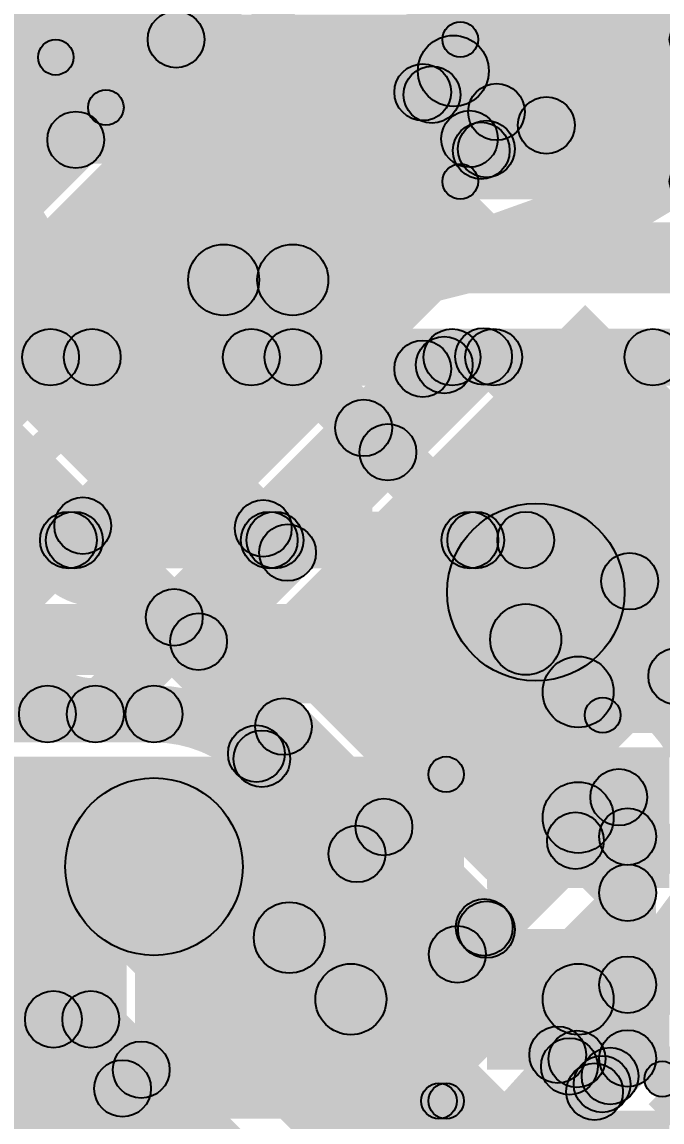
# Model space of a CAD drawing. Header units: millimetres. Extents: x -2.17 to 2.17, y -2.17 to 2.17.
# Drawn here: x 0.3072 to 0.3974, y -0.3556 to -0.2006 of the extents above; entities that cross this region are included whole.
import ezdxf

# ---------------------------------------------------------------- set-up
doc = ezdxf.new("R2010")
doc.units = ezdxf.units.MM
doc.header["$MEASUREMENT"] = 0
for name, color, linetype in [('BottomLayer', 5, 'Continuous'), ('BottomOverlay', 54, 'Continuous'), ('BottomPaste', 16, 'Continuous'), ('BottomSolder', 6, 'Continuous'), ('Mechanical2', 216, 'Continuous'), ('TopLayer', 1, 'Continuous'), ('TopOverlay', 2, 'Continuous'), ('TopPaste', 8, 'Continuous'), ('TopSolder', 216, 'Continuous')]:
    doc.layers.add(name, color=color, linetype=linetype)

# ---------------------------------------------------------------- blocks, each defined once
blk = doc.blocks.new('TPS61240DRVR_B_33')
at = {"layer": 'BottomLayer'}
for points in [[(-0.04724, 0.0315), (-0.02953, 0.0315), (-0.02953, 0.01969), (-0.04724, 0.01969)], [(-0.01969, 0.0315), (0.01969, 0.0315), (0.01969, -0.0315), (-0.01969, -0.0315)], [(0.02953, 0.0315), (0.04724, 0.0315), (0.04724, 0.01969), (0.02953, 0.01969)], [(-0.04724, 0.00591), (-0.02953, 0.00591), (-0.02953, -0.00591), (-0.04724, -0.00591)], [(0.02953, 0.00591), (0.04724, 0.00591), (0.04724, -0.00591), (0.02953, -0.00591)], [(-0.04724, -0.01969), (-0.02953, -0.01969), (-0.02953, -0.0315), (-0.04724, -0.0315)], [(0.02953, -0.01969), (0.04724, -0.01969), (0.04724, -0.0315), (0.02953, -0.0315)]]:
    blk.add_hatch(color=5, dxfattribs=at).paths.add_polyline_path(points)
at = {"layer": 'BottomOverlay'}
h = blk.add_hatch(color=54, dxfattribs=at)
edge = h.paths.add_edge_path()
edge.add_arc((-0.03489, 0.04), 0.0025, 0, 360)
for points in [[(0.035, 0.0425), (0.035, 0.0375), (-0.03489, 0.0375), (-0.03489, 0.0425)], [(0.03494, -0.0375), (0.03494, -0.0425), (-0.03494, -0.0425), (-0.03494, -0.0375)]]:
    blk.add_hatch(color=54, dxfattribs=at).paths.add_polyline_path(points)
h = blk.add_hatch(color=54, dxfattribs=at)
edge = h.paths.add_edge_path()
edge.add_arc((0.035, 0.04), 0.0025, 0, 360)
h = blk.add_hatch(color=54, dxfattribs=at)
edge = h.paths.add_edge_path()
edge.add_arc((-0.051, -0.039), 0.0025, 0, 360)
h = blk.add_hatch(color=54, dxfattribs=at)
edge = h.paths.add_edge_path()
edge.add_arc((-0.047, -0.039), 0.0025, 0, 360)
h = blk.add_hatch(color=54, dxfattribs=at)
edge = h.paths.add_edge_path()
edge.add_arc((-0.03494, -0.04), 0.0025, 0, 360)
h = blk.add_hatch(color=54, dxfattribs=at)
edge = h.paths.add_edge_path()
edge.add_arc((0.03494, -0.04), 0.0025, 0, 360)
at = {"layer": 'BottomPaste'}
for points in [[(-0.04724, 0.0315), (-0.02953, 0.0315), (-0.02953, 0.01969), (-0.04724, 0.01969)], [(-0.01969, 0.0315), (0.01969, 0.0315), (0.01969, -0.0315), (-0.01969, -0.0315)], [(0.02953, 0.0315), (0.04724, 0.0315), (0.04724, 0.01969), (0.02953, 0.01969)], [(-0.04724, 0.00591), (-0.02953, 0.00591), (-0.02953, -0.00591), (-0.04724, -0.00591)], [(0.02953, 0.00591), (0.04724, 0.00591), (0.04724, -0.00591), (0.02953, -0.00591)], [(-0.04724, -0.01969), (-0.02953, -0.01969), (-0.02953, -0.0315), (-0.04724, -0.0315)], [(0.02953, -0.01969), (0.04724, -0.01969), (0.04724, -0.0315), (0.02953, -0.0315)]]:
    blk.add_hatch(color=16, dxfattribs=at).paths.add_polyline_path(points)
at = {"layer": 'BottomSolder'}
for points in [[(-0.05124, 0.0355), (-0.02553, 0.0355), (-0.02553, 0.01569), (-0.05124, 0.01569)], [(-0.02369, 0.0355), (0.02369, 0.0355), (0.02369, -0.0355), (-0.02369, -0.0355)], [(0.02553, 0.0355), (0.05124, 0.0355), (0.05124, 0.01569), (0.02553, 0.01569)], [(-0.05124, 0.00991), (-0.02553, 0.00991), (-0.02553, -0.00991), (-0.05124, -0.00991)], [(0.02553, 0.00991), (0.05124, 0.00991), (0.05124, -0.00991), (0.02553, -0.00991)], [(-0.05124, -0.01569), (-0.02553, -0.01569), (-0.02553, -0.0355), (-0.05124, -0.0355)], [(0.02553, -0.01569), (0.05124, -0.01569), (0.05124, -0.0355), (0.02553, -0.0355)]]:
    blk.add_hatch(color=6, dxfattribs=at).paths.add_polyline_path(points)
at = {"layer": 'BottomOverlay', "const_width": 0.005}
blk.add_lwpolyline([(-0.047, -0.039, 1), (-0.051, -0.039, 1)], format="xyb", close=True, dxfattribs=at)
at = {"layer": 'BottomOverlay'}
for centre in [(-0.03489, 0.04), (0.035, 0.04), (-0.051, -0.039), (-0.047, -0.039), (-0.03494, -0.04), (0.03494, -0.04)]:
    blk.add_circle(centre, 0.0025, dxfattribs=at)
blk = doc.blocks.new('WS2812B_M____259')
at = {"layer": 'TopLayer'}
blk.add_hatch(color=1, dxfattribs=at).paths.add_polyline_path([(0.03504, -0.01142), (0.09409, -0.01142), (0.09409, -0.05079), (0.03504, -0.05079)])
at = {"layer": 'TopPaste'}
blk.add_hatch(color=8, dxfattribs=at).paths.add_polyline_path([(0.03504, -0.01142), (0.09409, -0.01142), (0.09409, -0.05079), (0.03504, -0.05079)])
at = {"layer": 'TopSolder'}
blk.add_hatch(color=216, dxfattribs=at).paths.add_polyline_path([(0.03104, -0.00742), (0.09809, -0.00742), (0.09809, -0.05479), (0.03104, -0.05479)])
blk = doc.blocks.new('WS2812B_M____260')
at = {"layer": 'TopLayer'}
for points in [[(-0.09409, 0.05079), (-0.03504, 0.05079), (-0.03504, 0.01142), (-0.09409, 0.01142)], [(0.03504, 0.05079), (0.09409, 0.05079), (0.09409, 0.01142), (0.03504, 0.01142)], [(-0.09409, -0.01142), (-0.03504, -0.01142), (-0.03504, -0.05079), (-0.09409, -0.05079)]]:
    blk.add_hatch(color=1, dxfattribs=at).paths.add_polyline_path(points)
at = {"layer": 'TopOverlay'}
for points in [[(0.07, 0.0725), (0.07, 0.0675), (-0.07, 0.0675), (-0.07, 0.0725)], [(-0.0675, -0.07), (-0.0725, -0.07), (-0.0725, -0.06), (-0.0675, -0.06)], [(0.07, -0.0675), (0.07, -0.0725), (-0.07, -0.0725), (-0.07, -0.0675)]]:
    blk.add_hatch(color=2, dxfattribs=at).paths.add_polyline_path(points)
h = blk.add_hatch(color=2, dxfattribs=at)
edge = h.paths.add_edge_path()
edge.add_arc((-0.07, -0.06), 0.0025, 0, 360)
h = blk.add_hatch(color=2, dxfattribs=at)
edge = h.paths.add_edge_path()
edge.add_arc((-0.07, -0.07), 0.0025, 0, 360)
h = blk.add_hatch(color=2, dxfattribs=at)
edge = h.paths.add_edge_path()
edge.add_arc((-0.07, -0.07), 0.0025, 0, 360)
at = {"layer": 'TopPaste'}
for points in [[(-0.09409, 0.05079), (-0.03504, 0.05079), (-0.03504, 0.01142), (-0.09409, 0.01142)], [(0.03504, 0.05079), (0.09409, 0.05079), (0.09409, 0.01142), (0.03504, 0.01142)], [(-0.09409, -0.01142), (-0.03504, -0.01142), (-0.03504, -0.05079), (-0.09409, -0.05079)]]:
    blk.add_hatch(color=8, dxfattribs=at).paths.add_polyline_path(points)
at = {"layer": 'TopSolder'}
for points in [[(-0.09809, 0.05479), (-0.03104, 0.05479), (-0.03104, 0.00742), (-0.09809, 0.00742)], [(0.03104, 0.05479), (0.09809, 0.05479), (0.09809, 0.00742), (0.03104, 0.00742)], [(-0.09809, -0.00742), (-0.03104, -0.00742), (-0.03104, -0.05479), (-0.09809, -0.05479)]]:
    blk.add_hatch(color=216, dxfattribs=at).paths.add_polyline_path(points)
at = {"layer": 'TopOverlay'}
for centre in [(-0.07, -0.06), (-0.07, -0.07), (-0.07, -0.07)]:
    blk.add_circle(centre, 0.0025, dxfattribs=at)
blk = doc.blocks.new('IND_0603_B_272')
at = {"layer": 'BottomLayer'}
blk.add_hatch(color=5, dxfattribs=at).paths.add_polyline_path([(0.01319, 0.01909), (0.04862, 0.01909), (0.04862, -0.01909), (0.01319, -0.01909)])
at = {"layer": 'BottomOverlay'}
for points in [[(-0.052, 0.0205), (-0.052, 0.0255), (0.053, 0.0255), (0.053, 0.0205)], [(0.0555, -0.023), (0.0505, -0.023), (0.0505, 0.023), (0.0555, 0.023)], [(-0.053, -0.0255), (-0.053, -0.0205), (0.052, -0.0205), (0.052, -0.0255)]]:
    blk.add_hatch(color=54, dxfattribs=at).paths.add_polyline_path(points)
h = blk.add_hatch(color=54, dxfattribs=at)
edge = h.paths.add_edge_path()
edge.add_arc((0.053, 0.023), 0.0025, 0, 360)
h = blk.add_hatch(color=54, dxfattribs=at)
edge = h.paths.add_edge_path()
edge.add_arc((0.053, 0.023), 0.0025, 0, 360)
h = blk.add_hatch(color=54, dxfattribs=at)
edge = h.paths.add_edge_path()
edge.add_arc((0.052, -0.023), 0.0025, 0, 360)
h = blk.add_hatch(color=54, dxfattribs=at)
edge = h.paths.add_edge_path()
edge.add_arc((0.053, -0.023), 0.0025, 0, 360)
at = {"layer": 'BottomPaste'}
blk.add_hatch(color=16, dxfattribs=at).paths.add_polyline_path([(0.01319, 0.01909), (0.04862, 0.01909), (0.04862, -0.01909), (0.01319, -0.01909)])
at = {"layer": 'BottomSolder'}
blk.add_hatch(color=6, dxfattribs=at).paths.add_polyline_path([(0.00919, 0.02309), (0.05262, 0.02309), (0.05262, -0.02309), (0.00919, -0.02309)])
at = {"layer": 'BottomOverlay'}
for centre in [(0.053, 0.023), (0.053, 0.023), (0.052, -0.023), (0.053, -0.023)]:
    blk.add_circle(centre, 0.0025, dxfattribs=at)
blk = doc.blocks.new('C__0402_430')
at = {"layer": 'TopLayer'}
for points in [[(-0.0275, -0.0125), (-0.0275, 0.0125), (-0.0095, 0.0125), (-0.0095, -0.0125)], [(0.0095, -0.0125), (0.0095, 0.0125), (0.0275, 0.0125), (0.0275, -0.0125)]]:
    blk.add_hatch(color=1, dxfattribs=at).paths.add_polyline_path(points)
at = {"layer": 'TopOverlay'}
h = blk.add_hatch(color=2, dxfattribs=at)
edge = h.paths.add_edge_path()
edge.add_arc((-0.031, 0.016), 0.0025, 0, 360)
h = blk.add_hatch(color=2, dxfattribs=at)
edge = h.paths.add_edge_path()
edge.add_arc((-0.031, 0.016), 0.0025, 0, 360)
for points in [[(-0.031, 0.0135), (-0.031, 0.0185), (-0.011, 0.0185), (-0.011, 0.0135)], [(0.011, 0.0135), (0.011, 0.0185), (0.031, 0.0185), (0.031, 0.0135)], [(-0.0335, 0.016), (-0.0285, 0.016), (-0.0285, -0.016), (-0.0335, -0.016)], [(0.0285, 0.016), (0.0335, 0.016), (0.0335, -0.016), (0.0285, -0.016)], [(-0.031, -0.0185), (-0.031, -0.0135), (-0.011, -0.0135), (-0.011, -0.0185)], [(0.011, -0.0185), (0.011, -0.0135), (0.031, -0.0135), (0.031, -0.0185)]]:
    blk.add_hatch(color=2, dxfattribs=at).paths.add_polyline_path(points)
h = blk.add_hatch(color=2, dxfattribs=at)
edge = h.paths.add_edge_path()
edge.add_arc((-0.011, 0.016), 0.0025, 0, 360)
h = blk.add_hatch(color=2, dxfattribs=at)
edge = h.paths.add_edge_path()
edge.add_arc((0.011, 0.016), 0.0025, 0, 360)
h = blk.add_hatch(color=2, dxfattribs=at)
edge = h.paths.add_edge_path()
edge.add_arc((0.031, 0.016), 0.0025, 0, 360)
h = blk.add_hatch(color=2, dxfattribs=at)
edge = h.paths.add_edge_path()
edge.add_arc((0.031, 0.016), 0.0025, 0, 360)
h = blk.add_hatch(color=2, dxfattribs=at)
edge = h.paths.add_edge_path()
edge.add_arc((-0.031, -0.016), 0.0025, 0, 360)
h = blk.add_hatch(color=2, dxfattribs=at)
edge = h.paths.add_edge_path()
edge.add_arc((-0.031, -0.016), 0.0025, 0, 360)
h = blk.add_hatch(color=2, dxfattribs=at)
edge = h.paths.add_edge_path()
edge.add_arc((-0.011, -0.016), 0.0025, 0, 360)
h = blk.add_hatch(color=2, dxfattribs=at)
edge = h.paths.add_edge_path()
edge.add_arc((0.011, -0.016), 0.0025, 0, 360)
h = blk.add_hatch(color=2, dxfattribs=at)
edge = h.paths.add_edge_path()
edge.add_arc((0.031, -0.016), 0.0025, 0, 360)
h = blk.add_hatch(color=2, dxfattribs=at)
edge = h.paths.add_edge_path()
edge.add_arc((0.031, -0.016), 0.0025, 0, 360)
at = {"layer": 'TopPaste'}
for points in [[(-0.0275, -0.0125), (-0.0275, 0.0125), (-0.0095, 0.0125), (-0.0095, -0.0125)], [(0.0095, -0.0125), (0.0095, 0.0125), (0.0275, 0.0125), (0.0275, -0.0125)]]:
    blk.add_hatch(color=8, dxfattribs=at).paths.add_polyline_path(points)
at = {"layer": 'TopSolder'}
for points in [[(-0.02986, -0.01486), (-0.02986, 0.01486), (-0.00714, 0.01486), (-0.00714, -0.01486)], [(0.00714, -0.01486), (0.00714, 0.01486), (0.02986, 0.01486), (0.02986, -0.01486)]]:
    blk.add_hatch(color=216, dxfattribs=at).paths.add_polyline_path(points)
at = {"layer": 'TopOverlay'}
for centre in [(-0.031, 0.016), (-0.031, 0.016), (-0.011, 0.016), (0.011, 0.016), (0.031, 0.016), (0.031, 0.016), (-0.031, -0.016), (-0.031, -0.016), (-0.011, -0.016), (0.011, -0.016), (0.031, -0.016), (0.031, -0.016)]:
    blk.add_circle(centre, 0.0025, dxfattribs=at)
blk = doc.blocks.new('C__0402_B_456')
at = {"layer": 'BottomLayer'}
for points in [[(-0.0095, 0.0125), (-0.0095, -0.0125), (-0.0275, -0.0125), (-0.0275, 0.0125)], [(0.0275, 0.0125), (0.0275, -0.0125), (0.0095, -0.0125), (0.0095, 0.0125)]]:
    blk.add_hatch(color=5, dxfattribs=at).paths.add_polyline_path(points)
at = {"layer": 'BottomOverlay'}
h = blk.add_hatch(color=54, dxfattribs=at)
edge = h.paths.add_edge_path()
edge.add_arc((-0.031, 0.016), 0.0025, 0, 360)
h = blk.add_hatch(color=54, dxfattribs=at)
edge = h.paths.add_edge_path()
edge.add_arc((-0.031, 0.016), 0.0025, 0, 360)
for points in [[(-0.031, 0.0135), (-0.031, 0.0185), (-0.011, 0.0185), (-0.011, 0.0135)], [(0.011, 0.0135), (0.011, 0.0185), (0.031, 0.0185), (0.031, 0.0135)], [(-0.0335, 0.016), (-0.0285, 0.016), (-0.0285, -0.016), (-0.0335, -0.016)], [(0.0285, 0.016), (0.0335, 0.016), (0.0335, -0.016), (0.0285, -0.016)], [(-0.031, -0.0185), (-0.031, -0.0135), (-0.011, -0.0135), (-0.011, -0.0185)], [(0.011, -0.0185), (0.011, -0.0135), (0.031, -0.0135), (0.031, -0.0185)]]:
    blk.add_hatch(color=54, dxfattribs=at).paths.add_polyline_path(points)
h = blk.add_hatch(color=54, dxfattribs=at)
edge = h.paths.add_edge_path()
edge.add_arc((-0.011, 0.016), 0.0025, 0, 360)
h = blk.add_hatch(color=54, dxfattribs=at)
edge = h.paths.add_edge_path()
edge.add_arc((0.011, 0.016), 0.0025, 0, 360)
h = blk.add_hatch(color=54, dxfattribs=at)
edge = h.paths.add_edge_path()
edge.add_arc((0.031, 0.016), 0.0025, 0, 360)
h = blk.add_hatch(color=54, dxfattribs=at)
edge = h.paths.add_edge_path()
edge.add_arc((0.031, 0.016), 0.0025, 0, 360)
h = blk.add_hatch(color=54, dxfattribs=at)
edge = h.paths.add_edge_path()
edge.add_arc((-0.031, -0.016), 0.0025, 0, 360)
h = blk.add_hatch(color=54, dxfattribs=at)
edge = h.paths.add_edge_path()
edge.add_arc((-0.031, -0.016), 0.0025, 0, 360)
h = blk.add_hatch(color=54, dxfattribs=at)
edge = h.paths.add_edge_path()
edge.add_arc((-0.011, -0.016), 0.0025, 0, 360)
h = blk.add_hatch(color=54, dxfattribs=at)
edge = h.paths.add_edge_path()
edge.add_arc((0.011, -0.016), 0.0025, 0, 360)
h = blk.add_hatch(color=54, dxfattribs=at)
edge = h.paths.add_edge_path()
edge.add_arc((0.031, -0.016), 0.0025, 0, 360)
h = blk.add_hatch(color=54, dxfattribs=at)
edge = h.paths.add_edge_path()
edge.add_arc((0.031, -0.016), 0.0025, 0, 360)
at = {"layer": 'BottomPaste'}
for points in [[(-0.0095, 0.0125), (-0.0095, -0.0125), (-0.0275, -0.0125), (-0.0275, 0.0125)], [(0.0275, 0.0125), (0.0275, -0.0125), (0.0095, -0.0125), (0.0095, 0.0125)]]:
    blk.add_hatch(color=16, dxfattribs=at).paths.add_polyline_path(points)
at = {"layer": 'BottomSolder'}
for points in [[(-0.00714, 0.01486), (-0.00714, -0.01486), (-0.02986, -0.01486), (-0.02986, 0.01486)], [(0.02986, 0.01486), (0.02986, -0.01486), (0.00714, -0.01486), (0.00714, 0.01486)]]:
    blk.add_hatch(color=6, dxfattribs=at).paths.add_polyline_path(points)
at = {"layer": 'BottomOverlay'}
for centre in [(-0.031, 0.016), (-0.031, 0.016), (-0.011, 0.016), (0.011, 0.016), (0.031, 0.016), (0.031, 0.016), (-0.031, -0.016), (-0.031, -0.016), (-0.011, -0.016), (0.011, -0.016), (0.031, -0.016), (0.031, -0.016)]:
    blk.add_circle(centre, 0.0025, dxfattribs=at)

msp = doc.modelspace()

# ---------------------------------------------------------------- hatches: boundary and pattern name
at = {"layer": 'BottomLayer'}
for points in [[(0.194, -0.21861), (0.326, -0.21861), (0.326, -0.18161), (0.194, -0.18161)], [(0.196, -0.22061), (0.472, -0.22061), (0.472, -0.19961), (0.196, -0.19961)], [(0.15577, -0.23885), (0.15577, -0.22885), (0.42092, -0.22885), (0.42092, -0.23885)], [(0.17012, -0.25185), (0.17012, -0.24385), (0.41069, -0.24385), (0.41069, -0.25185)], [(0.26334, -0.30144), (0.25768, -0.29578), (0.30845, -0.24502), (0.3141, -0.25067)], [(0.28602, -0.25067), (0.29168, -0.24502), (0.31744, -0.27078), (0.31179, -0.27644)], [(0.31662, -0.27644), (0.31096, -0.27078), (0.33673, -0.24502), (0.34239, -0.25067)], [(0.31431, -0.25067), (0.31996, -0.24502), (0.34573, -0.27078), (0.34007, -0.27644)], [(0.34491, -0.27644), (0.33925, -0.27078), (0.36501, -0.24502), (0.37067, -0.25067)], [(0.34259, -0.25067), (0.34825, -0.24502), (0.37401, -0.27078), (0.36836, -0.27644)], [(0.37319, -0.27644), (0.36753, -0.27078), (0.3933, -0.24502), (0.39896, -0.25067)], [(0.37088, -0.25067), (0.37653, -0.24502), (0.42147, -0.28996), (0.41582, -0.29562)], [(0.39569, -0.28223), (0.39003, -0.27657), (0.40738, -0.25922), (0.41304, -0.26488)], [(0.302, -0.27761), (0.302, -0.26961), (0.37822, -0.26961), (0.37822, -0.27761)], [(0.302, -0.29261), (0.302, -0.28261), (0.37822, -0.28261), (0.37822, -0.29261)], [(0.39061, -0.31269), (0.38061, -0.31269), (0.38061, -0.295), (0.39061, -0.295)], [(0.265, -0.38661), (0.322, -0.38661), (0.322, -0.30761), (0.265, -0.30761)], [(0.35358, -0.34328), (0.35358, -0.33328), (0.38561, -0.33328), (0.38561, -0.34328)]]:
    msp.add_hatch(color=5, dxfattribs=at).paths.add_polyline_path(points)
h = msp.add_hatch(color=5, dxfattribs=at)
edge = h.paths.add_edge_path()
edge.add_arc((0.31127, -0.24785), 0.004, 0, 360)
h = msp.add_hatch(color=5, dxfattribs=at)
edge = h.paths.add_edge_path()
edge.add_arc((0.31714, -0.24785), 0.004, 0, 360)
h = msp.add_hatch(color=5, dxfattribs=at)
edge = h.paths.add_edge_path()
edge.add_arc((0.33956, -0.24785), 0.004, 0, 360)
h = msp.add_hatch(color=5, dxfattribs=at)
edge = h.paths.add_edge_path()
edge.add_arc((0.34542, -0.24785), 0.004, 0, 360)
h = msp.add_hatch(color=5, dxfattribs=at)
edge = h.paths.add_edge_path()
edge.add_arc((0.36784, -0.24785), 0.004, 0, 360)
h = msp.add_hatch(color=5, dxfattribs=at)
edge = h.paths.add_edge_path()
edge.add_arc((0.3737, -0.24785), 0.004, 0, 360)
h = msp.add_hatch(color=5, dxfattribs=at)
edge = h.paths.add_edge_path()
edge.add_arc((0.39613, -0.24785), 0.004, 0, 360)
h = msp.add_hatch(color=5, dxfattribs=at)
edge = h.paths.add_edge_path()
edge.add_arc((0.31379, -0.27361), 0.004, 0, 360)
h = msp.add_hatch(color=5, dxfattribs=at)
edge = h.paths.add_edge_path()
edge.add_arc((0.31462, -0.27361), 0.004, 0, 360)
h = msp.add_hatch(color=5, dxfattribs=at)
edge = h.paths.add_edge_path()
edge.add_arc((0.34208, -0.27361), 0.004, 0, 360)
h = msp.add_hatch(color=5, dxfattribs=at)
edge = h.paths.add_edge_path()
edge.add_arc((0.3429, -0.27361), 0.004, 0, 360)
h = msp.add_hatch(color=5, dxfattribs=at)
edge = h.paths.add_edge_path()
edge.add_arc((0.37036, -0.27361), 0.004, 0, 360)
h = msp.add_hatch(color=5, dxfattribs=at)
edge = h.paths.add_edge_path()
edge.add_arc((0.37118, -0.27361), 0.004, 0, 360)
h = msp.add_hatch(color=5, dxfattribs=at)
edge = h.paths.add_edge_path()
edge.add_arc((0.37822, -0.27361), 0.004, 0, 360)
h = msp.add_hatch(color=5, dxfattribs=at)
edge = h.paths.add_edge_path()
edge.add_arc((0.37822, -0.27361), 0.004, 0, 360)
h = msp.add_hatch(color=5, dxfattribs=at)
edge = h.paths.add_edge_path()
edge.add_arc((0.39286, -0.2794), 0.004, 0, 360)
h = msp.add_hatch(color=5, dxfattribs=at)
edge = h.paths.add_edge_path()
edge.add_arc((0.37822, -0.28761), 0.005, 0, 360)
h = msp.add_hatch(color=5, dxfattribs=at)
edge = h.paths.add_edge_path()
edge.add_arc((0.37822, -0.28761), 0.005, 0, 360)
h = msp.add_hatch(color=5, dxfattribs=at)
edge = h.paths.add_edge_path()
edge.add_arc((0.3995, -0.29279), 0.004, 0, 360)
h = msp.add_hatch(color=5, dxfattribs=at)
edge = h.paths.add_edge_path()
edge.add_arc((0.3995, -0.29279), 0.004, 0, 360)
h = msp.add_hatch(color=5, dxfattribs=at)
edge = h.paths.add_edge_path()
edge.add_arc((0.38561, -0.295), 0.005, 0, 360)
h = msp.add_hatch(color=5, dxfattribs=at)
edge = h.paths.add_edge_path()
edge.add_arc((0.38561, -0.295), 0.005, 0, 360)
h = msp.add_hatch(color=5, dxfattribs=at)
edge = h.paths.add_edge_path()
edge.add_arc((0.38561, -0.31269), 0.005, 0, 360)
h = msp.add_hatch(color=5, dxfattribs=at)
edge = h.paths.add_edge_path()
edge.add_arc((0.34491, -0.32961), 0.005, 0, 360)
h = msp.add_hatch(color=5, dxfattribs=at)
edge = h.paths.add_edge_path()
edge.add_arc((0.35358, -0.33828), 0.005, 0, 360)
h = msp.add_hatch(color=5, dxfattribs=at)
edge = h.paths.add_edge_path()
edge.add_arc((0.35358, -0.33828), 0.005, 0, 360)
h = msp.add_hatch(color=5, dxfattribs=at)
edge = h.paths.add_edge_path()
edge.add_arc((0.38561, -0.33828), 0.005, 0, 360)
at = {"layer": 'TopLayer'}
for points in [[(0.37285, -0.20883), (0.36319, -0.20624), (0.37342, -0.16806), (0.38308, -0.17065)], [(0.26739, -0.2691), (0.26173, -0.26345), (0.33392, -0.19126), (0.33957, -0.19692)], [(0.31729, -0.19709), (0.32295, -0.19144), (0.33179, -0.20027), (0.32613, -0.20593)], [(0.29096, -0.24675), (0.28531, -0.24109), (0.33347, -0.19293), (0.33913, -0.19859)], [(0.29793, -0.20602), (0.30359, -0.20036), (0.31764, -0.21441), (0.31199, -0.22007)], [(0.36268, -0.21439), (0.36475, -0.20666), (0.38216, -0.21133), (0.38009, -0.21906)], [(0.36088, -0.21335), (0.36654, -0.2077), (0.37478, -0.21593), (0.36912, -0.22159)], [(0.36219, -0.2137), (0.36785, -0.20805), (0.3755, -0.2157), (0.36984, -0.22135)], [(0.37312, -0.21994), (0.36747, -0.21428), (0.37127, -0.21048), (0.37692, -0.21614)], [(0.2708, -0.23545), (0.27645, -0.22979), (0.39293, -0.34627), (0.38728, -0.35193)], [(0.33566, -0.24196), (0.33566, -0.23196), (0.3454, -0.23196), (0.3454, -0.24196)], [(0.28531, -0.24675), (0.29096, -0.24109), (0.33153, -0.28166), (0.32587, -0.28732)], [(0.32041, -0.30094), (0.31475, -0.29528), (0.36391, -0.24612), (0.36957, -0.25178)], [(0.33495, -0.29074), (0.32929, -0.28508), (0.36945, -0.24492), (0.37511, -0.25058)], [(0.33153, -0.28732), (0.32587, -0.28166), (0.36088, -0.24665), (0.36654, -0.25231)], [(0.26331, -0.25624), (0.26896, -0.25059), (0.31366, -0.29528), (0.308, -0.30094)], [(0.35255, -0.26064), (0.35821, -0.25498), (0.36163, -0.2584), (0.35597, -0.26406)], [(0.29212, -0.30094), (0.28646, -0.29528), (0.31298, -0.26877), (0.31864, -0.27442)], [(0.33841, -0.27478), (0.34407, -0.26912), (0.34749, -0.27254), (0.34183, -0.2782)], [(0.32929, -0.29074), (0.33495, -0.28508), (0.37552, -0.32565), (0.36986, -0.3313)], [(0.27575, -0.30211), (0.27575, -0.29411), (0.32584, -0.29411), (0.32584, -0.30211)], [(0.34311, -0.30652), (0.33746, -0.30086), (0.34126, -0.29705), (0.34692, -0.30271)], [(0.33821, -0.30724), (0.34387, -0.30158), (0.38721, -0.34492), (0.38155, -0.35058)], [(0.25301, -0.33211), (0.25301, -0.30711), (0.32584, -0.30711), (0.32584, -0.33211)], [(0.37552, -0.3313), (0.36986, -0.32565), (0.3885, -0.307), (0.39416, -0.31266)], [(0.317, -0.32845), (0.33468, -0.31077), (0.39676, -0.37285), (0.37908, -0.39053)], [(0.35727, -0.32064), (0.35162, -0.31498), (0.35541, -0.31119), (0.36106, -0.31685)], [(0.3824, -0.31876), (0.38805, -0.31311), (0.39541, -0.32046), (0.38975, -0.32612)], [(0.39658, -0.34662), (0.38858, -0.34662), (0.38858, -0.31538), (0.39658, -0.31538)], [(0.37141, -0.33478), (0.36576, -0.32913), (0.36955, -0.32533), (0.37521, -0.33099)], [(0.38556, -0.34892), (0.3799, -0.34327), (0.38975, -0.33341), (0.39541, -0.33907)], [(0.31167, -0.34511), (0.31167, -0.33711), (0.31693, -0.33711), (0.31693, -0.34511)], [(0.30885, -0.34394), (0.3145, -0.33828), (0.33869, -0.36247), (0.33304, -0.36813)], [(0.3141, -0.34394), (0.31976, -0.33828), (0.35681, -0.37533), (0.35115, -0.38098)], [(0.38262, -0.34952), (0.38827, -0.34386), (0.39181, -0.3474), (0.38615, -0.35305)], [(0.39181, -0.35305), (0.38615, -0.3474), (0.38975, -0.34379), (0.39541, -0.34945)], [(0.32424, -0.35367), (0.31858, -0.34802), (0.32121, -0.34539), (0.32687, -0.35105)], [(0.38155, -0.35058), (0.38721, -0.34492), (0.39075, -0.34846), (0.38509, -0.35411)]]:
    msp.add_hatch(color=1, dxfattribs=at).paths.add_polyline_path(points)
h = msp.add_hatch(color=1, dxfattribs=at)
edge = h.paths.add_edge_path()
edge.add_arc((0.32896, -0.2031), 0.004, 0, 360)
h = msp.add_hatch(color=1, dxfattribs=at)
edge = h.paths.add_edge_path()
edge.add_arc((0.36802, -0.20754), 0.005, 0, 360)
h = msp.add_hatch(color=1, dxfattribs=at)
edge = h.paths.add_edge_path()
edge.add_arc((0.36371, -0.21053), 0.004, 0, 360)
h = msp.add_hatch(color=1, dxfattribs=at)
edge = h.paths.add_edge_path()
edge.add_arc((0.36371, -0.21053), 0.004, 0, 360)
h = msp.add_hatch(color=1, dxfattribs=at)
edge = h.paths.add_edge_path()
edge.add_arc((0.36502, -0.21088), 0.004, 0, 360)
h = msp.add_hatch(color=1, dxfattribs=at)
edge = h.paths.add_edge_path()
edge.add_arc((0.3741, -0.21331), 0.004, 0, 360)
h = msp.add_hatch(color=1, dxfattribs=at)
edge = h.paths.add_edge_path()
edge.add_arc((0.38113, -0.21519), 0.004, 0, 360)
h = msp.add_hatch(color=1, dxfattribs=at)
edge = h.paths.add_edge_path()
edge.add_arc((0.38113, -0.21519), 0.004, 0, 360)
h = msp.add_hatch(color=1, dxfattribs=at)
edge = h.paths.add_edge_path()
edge.add_arc((0.31482, -0.21724), 0.004, 0, 360)
h = msp.add_hatch(color=1, dxfattribs=at)
edge = h.paths.add_edge_path()
edge.add_arc((0.3703, -0.21711), 0.004, 0, 360)
h = msp.add_hatch(color=1, dxfattribs=at)
edge = h.paths.add_edge_path()
edge.add_arc((0.37195, -0.21876), 0.004, 0, 360)
h = msp.add_hatch(color=1, dxfattribs=at)
edge = h.paths.add_edge_path()
edge.add_arc((0.37195, -0.21876), 0.004, 0, 360)
h = msp.add_hatch(color=1, dxfattribs=at)
edge = h.paths.add_edge_path()
edge.add_arc((0.37267, -0.21853), 0.004, 0, 360)
h = msp.add_hatch(color=1, dxfattribs=at)
edge = h.paths.add_edge_path()
edge.add_arc((0.33566, -0.23696), 0.005, 0, 360)
h = msp.add_hatch(color=1, dxfattribs=at)
edge = h.paths.add_edge_path()
edge.add_arc((0.3454, -0.23696), 0.005, 0, 360)
h = msp.add_hatch(color=1, dxfattribs=at)
edge = h.paths.add_edge_path()
edge.add_arc((0.3454, -0.23696), 0.005, 0, 360)
h = msp.add_hatch(color=1, dxfattribs=at)
edge = h.paths.add_edge_path()
edge.add_arc((0.37228, -0.24775), 0.004, 0, 360)
h = msp.add_hatch(color=1, dxfattribs=at)
edge = h.paths.add_edge_path()
edge.add_arc((0.37228, -0.24775), 0.004, 0, 360)
h = msp.add_hatch(color=1, dxfattribs=at)
edge = h.paths.add_edge_path()
edge.add_arc((0.36371, -0.24948), 0.004, 0, 360)
h = msp.add_hatch(color=1, dxfattribs=at)
edge = h.paths.add_edge_path()
edge.add_arc((0.36371, -0.24948), 0.004, 0, 360)
h = msp.add_hatch(color=1, dxfattribs=at)
edge = h.paths.add_edge_path()
edge.add_arc((0.36674, -0.24895), 0.004, 0, 360)
h = msp.add_hatch(color=1, dxfattribs=at)
edge = h.paths.add_edge_path()
edge.add_arc((0.35538, -0.25781), 0.004, 0, 360)
h = msp.add_hatch(color=1, dxfattribs=at)
edge = h.paths.add_edge_path()
edge.add_arc((0.3588, -0.26123), 0.004, 0, 360)
h = msp.add_hatch(color=1, dxfattribs=at)
edge = h.paths.add_edge_path()
edge.add_arc((0.31581, -0.27159), 0.004, 0, 360)
h = msp.add_hatch(color=1, dxfattribs=at)
edge = h.paths.add_edge_path()
edge.add_arc((0.34124, -0.27195), 0.004, 0, 360)
h = msp.add_hatch(color=1, dxfattribs=at)
edge = h.paths.add_edge_path()
edge.add_arc((0.37965, -0.28095), 0.0125, 0, 360)
h = msp.add_hatch(color=1, dxfattribs=at)
edge = h.paths.add_edge_path()
edge.add_arc((0.34466, -0.27537), 0.004, 0, 360)
h = msp.add_hatch(color=1, dxfattribs=at)
edge = h.paths.add_edge_path()
edge.add_arc((0.3287, -0.28449), 0.004, 0, 360)
h = msp.add_hatch(color=1, dxfattribs=at)
edge = h.paths.add_edge_path()
edge.add_arc((0.3287, -0.28449), 0.004, 0, 360)
h = msp.add_hatch(color=1, dxfattribs=at)
edge = h.paths.add_edge_path()
edge.add_arc((0.33212, -0.28791), 0.004, 0, 360)
h = msp.add_hatch(color=1, dxfattribs=at)
edge = h.paths.add_edge_path()
edge.add_arc((0.33212, -0.28791), 0.004, 0, 360)
h = msp.add_hatch(color=1, dxfattribs=at)
edge = h.paths.add_edge_path()
edge.add_arc((0.31083, -0.29811), 0.004, 0, 360)
h = msp.add_hatch(color=1, dxfattribs=at)
edge = h.paths.add_edge_path()
edge.add_arc((0.31758, -0.29811), 0.004, 0, 360)
h = msp.add_hatch(color=1, dxfattribs=at)
edge = h.paths.add_edge_path()
edge.add_arc((0.32584, -0.29811), 0.004, 0, 360)
h = msp.add_hatch(color=1, dxfattribs=at)
edge = h.paths.add_edge_path()
edge.add_arc((0.32584, -0.29811), 0.004, 0, 360)
h = msp.add_hatch(color=1, dxfattribs=at)
edge = h.paths.add_edge_path()
edge.add_arc((0.32584, -0.29811), 0.004, 0, 360)
h = msp.add_hatch(color=1, dxfattribs=at)
edge = h.paths.add_edge_path()
edge.add_arc((0.34409, -0.29988), 0.004, 0, 360)
h = msp.add_hatch(color=1, dxfattribs=at)
edge = h.paths.add_edge_path()
edge.add_arc((0.34028, -0.30369), 0.004, 0, 360)
h = msp.add_hatch(color=1, dxfattribs=at)
edge = h.paths.add_edge_path()
edge.add_arc((0.34104, -0.30441), 0.004, 0, 360)
h = msp.add_hatch(color=1, dxfattribs=at)
edge = h.paths.add_edge_path()
edge.add_arc((0.34104, -0.30441), 0.004, 0, 360)
h = msp.add_hatch(color=1, dxfattribs=at)
edge = h.paths.add_edge_path()
edge.add_arc((0.34104, -0.30441), 0.004, 0, 360)
h = msp.add_hatch(color=1, dxfattribs=at)
edge = h.paths.add_edge_path()
edge.add_arc((0.39133, -0.30983), 0.004, 0, 360)
h = msp.add_hatch(color=1, dxfattribs=at)
edge = h.paths.add_edge_path()
edge.add_arc((0.39133, -0.30983), 0.004, 0, 360)
h = msp.add_hatch(color=1, dxfattribs=at)
edge = h.paths.add_edge_path()
edge.add_arc((0.32584, -0.31961), 0.0125, 0, 360)
h = msp.add_hatch(color=1, dxfattribs=at)
edge = h.paths.add_edge_path()
edge.add_arc((0.32584, -0.31961), 0.0125, 0, 360)
h = msp.add_hatch(color=1, dxfattribs=at)
edge = h.paths.add_edge_path()
edge.add_arc((0.35824, -0.31402), 0.004, 0, 360)
h = msp.add_hatch(color=1, dxfattribs=at)
edge = h.paths.add_edge_path()
edge.add_arc((0.39258, -0.31538), 0.004, 0, 360)
h = msp.add_hatch(color=1, dxfattribs=at)
edge = h.paths.add_edge_path()
edge.add_arc((0.39258, -0.31538), 0.004, 0, 360)
h = msp.add_hatch(color=1, dxfattribs=at)
edge = h.paths.add_edge_path()
edge.add_arc((0.38523, -0.31594), 0.004, 0, 360)
h = msp.add_hatch(color=1, dxfattribs=at)
edge = h.paths.add_edge_path()
edge.add_arc((0.35444, -0.31781), 0.004, 0, 360)
h = msp.add_hatch(color=1, dxfattribs=at)
edge = h.paths.add_edge_path()
edge.add_arc((0.39258, -0.32329), 0.004, 0, 360)
h = msp.add_hatch(color=1, dxfattribs=at)
edge = h.paths.add_edge_path()
edge.add_arc((0.37238, -0.32816), 0.004, 0, 360)
h = msp.add_hatch(color=1, dxfattribs=at)
edge = h.paths.add_edge_path()
edge.add_arc((0.37269, -0.32847), 0.004, 0, 360)
h = msp.add_hatch(color=1, dxfattribs=at)
edge = h.paths.add_edge_path()
edge.add_arc((0.37269, -0.32847), 0.004, 0, 360)
h = msp.add_hatch(color=1, dxfattribs=at)
edge = h.paths.add_edge_path()
edge.add_arc((0.36859, -0.33195), 0.004, 0, 360)
h = msp.add_hatch(color=1, dxfattribs=at)
edge = h.paths.add_edge_path()
edge.add_arc((0.39258, -0.33624), 0.004, 0, 360)
h = msp.add_hatch(color=1, dxfattribs=at)
edge = h.paths.add_edge_path()
edge.add_arc((0.31167, -0.34111), 0.004, 0, 360)
h = msp.add_hatch(color=1, dxfattribs=at)
edge = h.paths.add_edge_path()
edge.add_arc((0.31167, -0.34111), 0.004, 0, 360)
h = msp.add_hatch(color=1, dxfattribs=at)
edge = h.paths.add_edge_path()
edge.add_arc((0.31693, -0.34111), 0.004, 0, 360)
h = msp.add_hatch(color=1, dxfattribs=at)
edge = h.paths.add_edge_path()
edge.add_arc((0.31693, -0.34111), 0.004, 0, 360)
h = msp.add_hatch(color=1, dxfattribs=at)
edge = h.paths.add_edge_path()
edge.add_arc((0.38273, -0.3461), 0.004, 0, 360)
h = msp.add_hatch(color=1, dxfattribs=at)
edge = h.paths.add_edge_path()
edge.add_arc((0.38438, -0.34775), 0.004, 0, 360)
h = msp.add_hatch(color=1, dxfattribs=at)
edge = h.paths.add_edge_path()
edge.add_arc((0.38438, -0.34775), 0.004, 0, 360)
h = msp.add_hatch(color=1, dxfattribs=at)
edge = h.paths.add_edge_path()
edge.add_arc((0.38544, -0.34669), 0.004, 0, 360)
h = msp.add_hatch(color=1, dxfattribs=at)
edge = h.paths.add_edge_path()
edge.add_arc((0.39258, -0.34662), 0.004, 0, 360)
h = msp.add_hatch(color=1, dxfattribs=at)
edge = h.paths.add_edge_path()
edge.add_arc((0.39258, -0.34662), 0.004, 0, 360)
h = msp.add_hatch(color=1, dxfattribs=at)
edge = h.paths.add_edge_path()
edge.add_arc((0.32404, -0.34822), 0.004, 0, 360)
h = msp.add_hatch(color=1, dxfattribs=at)
edge = h.paths.add_edge_path()
edge.add_arc((0.39011, -0.3491), 0.004, 0, 360)
h = msp.add_hatch(color=1, dxfattribs=at)
edge = h.paths.add_edge_path()
edge.add_arc((0.32141, -0.35085), 0.004, 0, 360)
h = msp.add_hatch(color=1, dxfattribs=at)
edge = h.paths.add_edge_path()
edge.add_arc((0.38898, -0.35023), 0.004, 0, 360)
h = msp.add_hatch(color=1, dxfattribs=at)
edge = h.paths.add_edge_path()
edge.add_arc((0.38898, -0.35023), 0.004, 0, 360)
h = msp.add_hatch(color=1, dxfattribs=at)
edge = h.paths.add_edge_path()
edge.add_arc((0.38792, -0.35129), 0.004, 0, 360)

# ---------------------------------------------------------------- linework, layer by layer
at = {"layer": 'BottomLayer'}
for points, const_width in [([(0.37822, -0.27361, -0.384181), (0.3995, -0.29279)], 0.008), ([(0.37822, -0.28761, -0.414214), (0.38561, -0.295)], 0.01), ([(0.35358, -0.33828, -0.414214), (0.34491, -0.32961)], 0.01)]:
    msp.add_lwpolyline(points, format="xyb", dxfattribs=dict(at, const_width=const_width))
for centre, radius in [((0.31127, -0.24785), 0.004), ((0.31714, -0.24785), 0.004), ((0.33956, -0.24785), 0.004), ((0.34542, -0.24785), 0.004), ((0.36784, -0.24785), 0.004), ((0.3737, -0.24785), 0.004), ((0.39613, -0.24785), 0.004), ((0.31379, -0.27361), 0.004), ((0.31462, -0.27361), 0.004), ((0.34208, -0.27361), 0.004), ((0.3429, -0.27361), 0.004), ((0.37036, -0.27361), 0.004), ((0.37118, -0.27361), 0.004), ((0.37822, -0.27361), 0.004), ((0.37822, -0.27361), 0.004), ((0.39286, -0.2794), 0.004), ((0.37822, -0.28761), 0.005), ((0.37822, -0.28761), 0.005), ((0.3995, -0.29279), 0.004), ((0.3995, -0.29279), 0.004), ((0.38561, -0.295), 0.005), ((0.38561, -0.295), 0.005), ((0.38561, -0.31269), 0.005), ((0.34491, -0.32961), 0.005), ((0.35358, -0.33828), 0.005), ((0.35358, -0.33828), 0.005), ((0.38561, -0.33828), 0.005)]:
    msp.add_circle(centre, radius, dxfattribs=at)
at = {"layer": 'Mechanical2', "const_width": 0.01}
for points in [[(2.16535, 0.001, 1), (-2.16535, 0.001, 1)], [(2.08135, -0.01, 1), (-2.04935, -0.01, 1)], [(1.84055, 0.001, 1), (-1.84055, 0.001, 1)], [(1.6437, 0.001, 1), (-1.6437, 0.001, 1)], [(1.50394, 0, 1), (-1.50394, 0, 1)], [(1.30709, 0.001, 1), (-1.30709, 0.001, 1)], [(1.17323, 0.001, 1), (-1.17323, 0.001, 1)], [(0.97638, 0.001, 1), (-0.97638, 0.001, 1)], [(0.84252, 0.001, 1), (-0.84252, 0.001, 1)], [(0.64567, 0.001, 1), (-0.64567, 0.001, 1)], [(0.51081, -0.01261, 1), (-0.51281, -0.01261, 1)], [(0.31496, 0.001, 1), (-0.31496, 0.001, 1)]]:
    msp.add_lwpolyline(points, format="xyb", close=True, dxfattribs=at)
at = {"layer": 'TopLayer'}
for points, const_width in [([(0.243, -0.26936, -0.414214), (0.343, -0.16936)], 0.025), ([(0.2645, -0.26936, -0.394049), (0.33756, -0.19105)], 0.008), ([(0.41612, -0.20767, -0.198912), (0.3454, -0.23696)], 0.01), ([(0.38113, -0.21519, -0.028649), (0.37195, -0.21876)], 0.008), ([(0.37228, -0.24775, -0.019183), (0.36371, -0.24948)], 0.008), ([(0.37965, -0.28095, -0.414214), (0.41408, -0.31538)], 0.025), ([(0.32584, -0.29811, -0.198912), (0.34104, -0.30441)], 0.008), ([(0.32584, -0.29811, -0.198912), (0.34104, -0.30441)], 0.008), ([(0.39133, -0.30983, -0.111311), (0.39258, -0.31538)], 0.008)]:
    msp.add_lwpolyline(points, format="xyb", dxfattribs=dict(at, const_width=const_width))
for centre, radius in [((0.32896, -0.2031), 0.004), ((0.36802, -0.20754), 0.005), ((0.36371, -0.21053), 0.004), ((0.36371, -0.21053), 0.004), ((0.36502, -0.21088), 0.004), ((0.3741, -0.21331), 0.004), ((0.38113, -0.21519), 0.004), ((0.38113, -0.21519), 0.004), ((0.31482, -0.21724), 0.004), ((0.3703, -0.21711), 0.004), ((0.37195, -0.21876), 0.004), ((0.37195, -0.21876), 0.004), ((0.37267, -0.21853), 0.004), ((0.33566, -0.23696), 0.005), ((0.3454, -0.23696), 0.005), ((0.3454, -0.23696), 0.005), ((0.37228, -0.24775), 0.004), ((0.37228, -0.24775), 0.004), ((0.36371, -0.24948), 0.004), ((0.36371, -0.24948), 0.004), ((0.36674, -0.24895), 0.004), ((0.35538, -0.25781), 0.004), ((0.3588, -0.26123), 0.004), ((0.31581, -0.27159), 0.004), ((0.34124, -0.27195), 0.004), ((0.37965, -0.28095), 0.0125), ((0.34466, -0.27537), 0.004), ((0.3287, -0.28449), 0.004), ((0.3287, -0.28449), 0.004), ((0.33212, -0.28791), 0.004), ((0.33212, -0.28791), 0.004), ((0.31083, -0.29811), 0.004), ((0.31758, -0.29811), 0.004), ((0.32584, -0.29811), 0.004), ((0.32584, -0.29811), 0.004), ((0.32584, -0.29811), 0.004), ((0.34409, -0.29988), 0.004), ((0.34028, -0.30369), 0.004), ((0.34104, -0.30441), 0.004), ((0.34104, -0.30441), 0.004), ((0.34104, -0.30441), 0.004), ((0.39133, -0.30983), 0.004), ((0.39133, -0.30983), 0.004), ((0.32584, -0.31961), 0.0125), ((0.32584, -0.31961), 0.0125), ((0.35824, -0.31402), 0.004), ((0.39258, -0.31538), 0.004), ((0.39258, -0.31538), 0.004), ((0.38523, -0.31594), 0.004), ((0.35444, -0.31781), 0.004), ((0.39258, -0.32329), 0.004), ((0.37238, -0.32816), 0.004), ((0.37269, -0.32847), 0.004), ((0.37269, -0.32847), 0.004), ((0.36859, -0.33195), 0.004), ((0.39258, -0.33624), 0.004), ((0.31167, -0.34111), 0.004), ((0.31167, -0.34111), 0.004), ((0.31693, -0.34111), 0.004), ((0.31693, -0.34111), 0.004), ((0.38273, -0.3461), 0.004), ((0.38438, -0.34775), 0.004), ((0.38438, -0.34775), 0.004), ((0.38544, -0.34669), 0.004), ((0.39258, -0.34662), 0.004), ((0.39258, -0.34662), 0.004), ((0.32404, -0.34822), 0.004), ((0.39011, -0.3491), 0.004), ((0.32141, -0.35085), 0.004), ((0.38898, -0.35023), 0.004), ((0.38898, -0.35023), 0.004), ((0.38792, -0.35129), 0.004)]:
    msp.add_circle(centre, radius, dxfattribs=at)

# ---------------------------------------------------------------- block references
for name, p, rotation in [('IND_0603_B_272', (0.314, -0.32961), 360), ('WS2812B_M____259', (0.425, -0.11504), 255), ('C__0402_B_456', (0.385, -0.19211), 90), ('WS2812B_M____260', (0.312, -0.30461), 225), ('TPS61240DRVR_B_33', (0.424, -0.33828), 180), ('C__0402_430', (0.401, -0.36861), 45)]:
    msp.add_blockref(name, p, dxfattribs=dict(rotation=rotation))

# ---------------------------------------------------------------- texts
at = {"layer": 'BottomOverlay', "text_generation_flag": 2}
for s, p in [('U4', (0.354, -0.24661)), ('L9', (0.361, -0.29661))]:
    msp.add_text(s, height=0.04, dxfattribs=at).set_placement(p)

doc.saveas('drawing.dxf')
